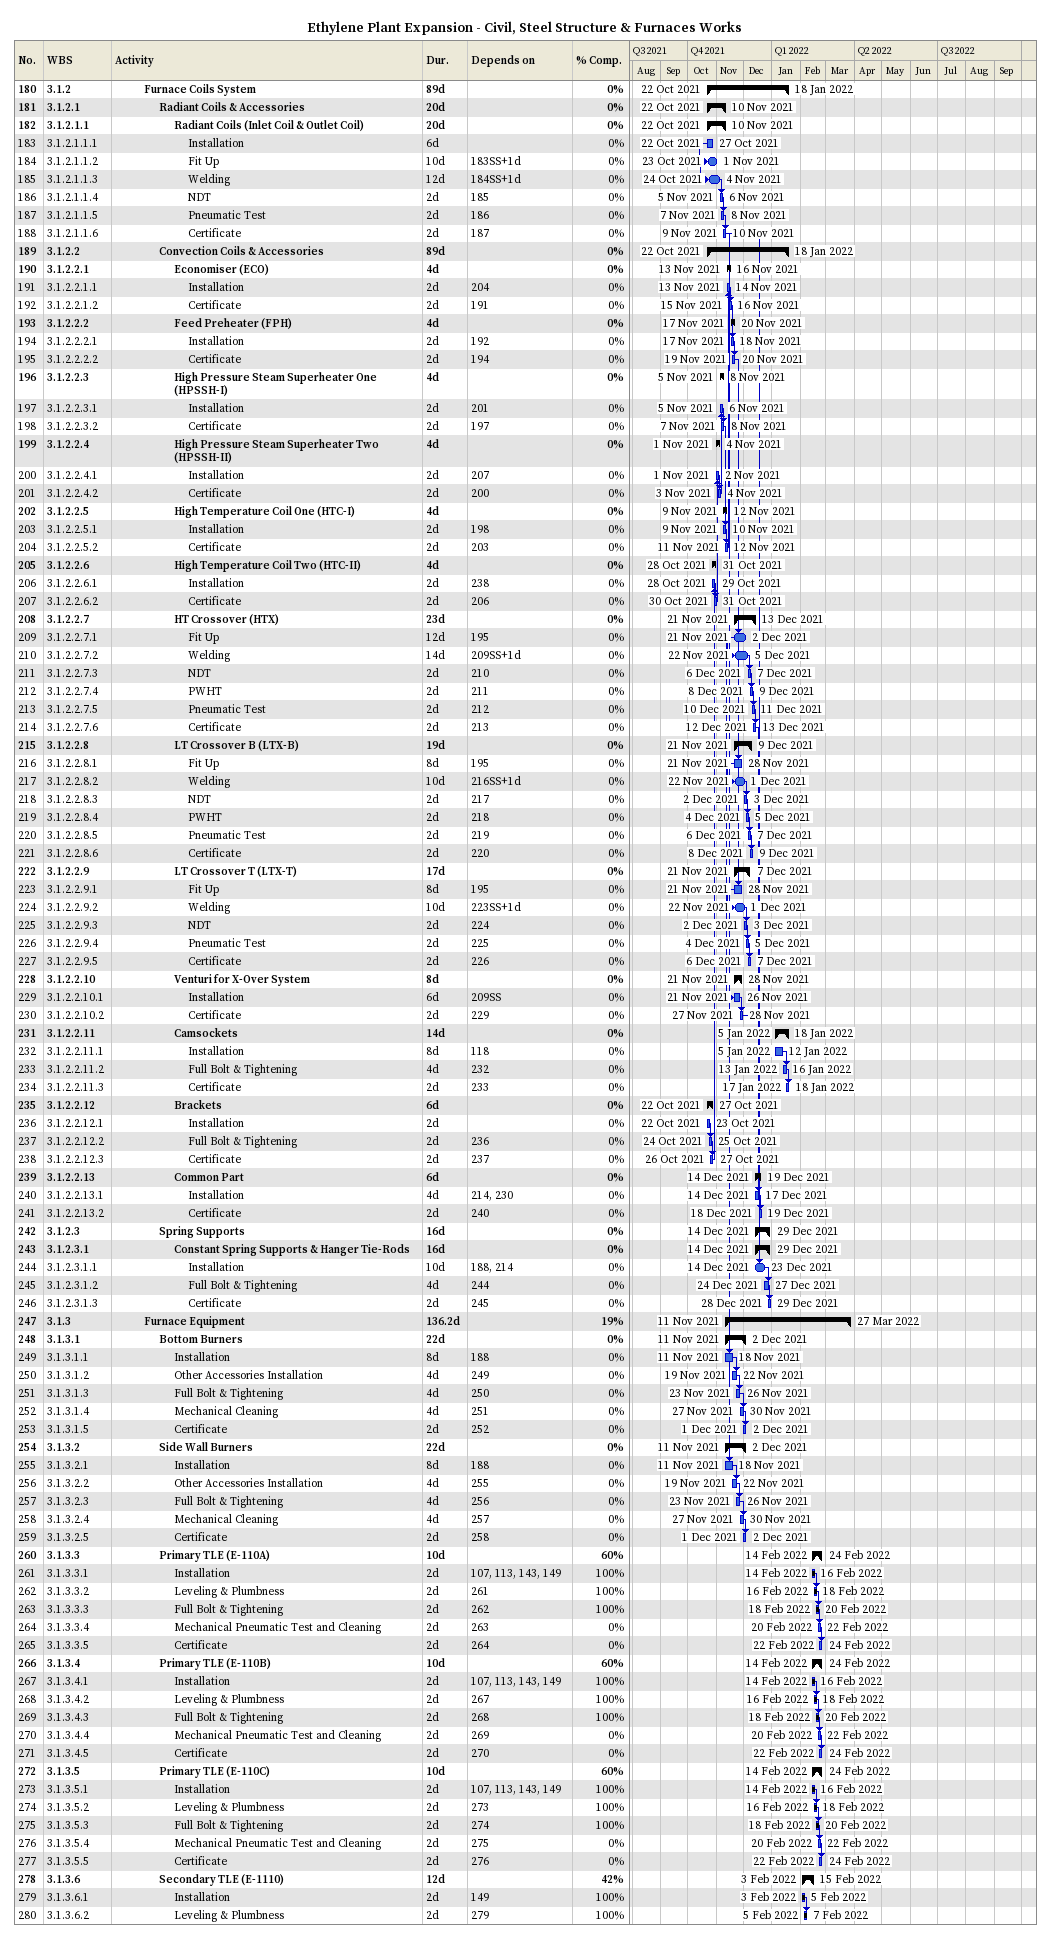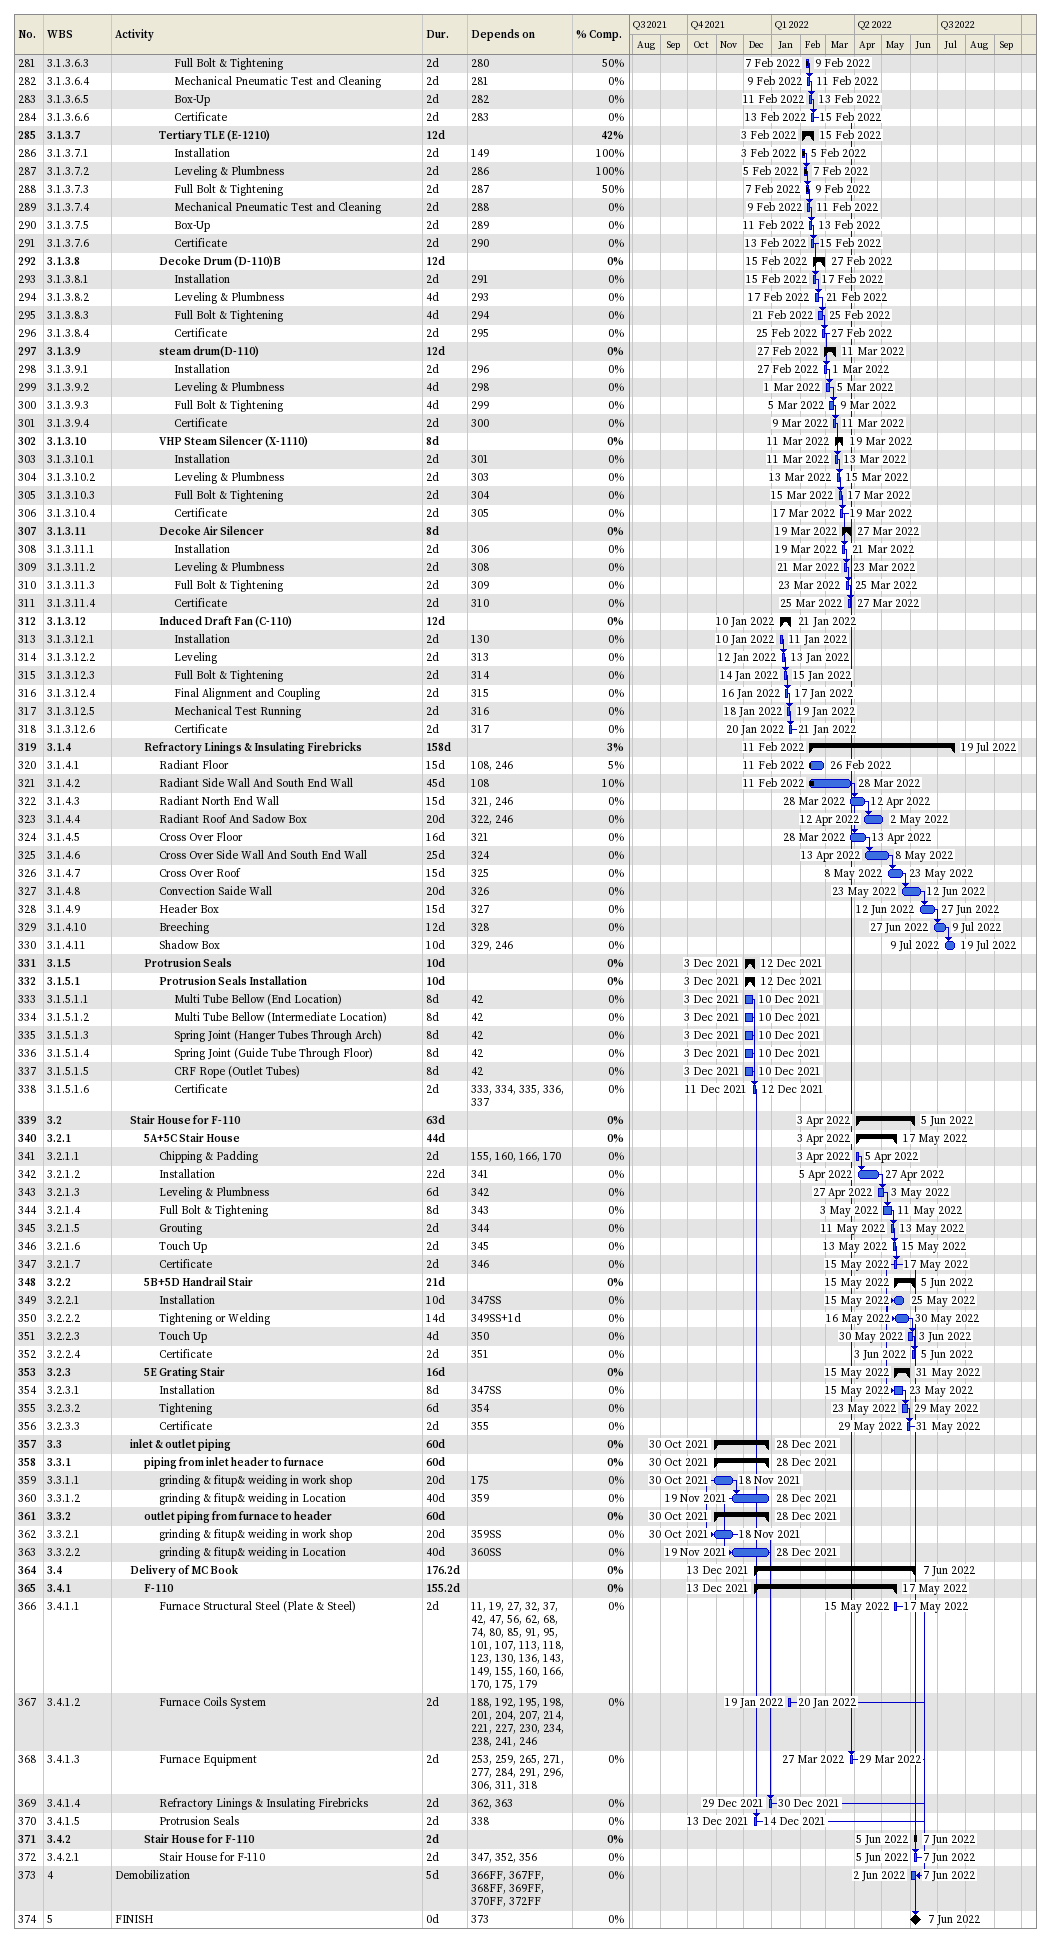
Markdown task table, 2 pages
Ethylene Plant Expansion - Civil, Steel Structure & Furnaces Works

| ID | WBS | Task | Duration | Start | Finish | Predecessors | % complete |
|---|---|---|---|---|---|---|---|
| 180 | 3.1.2 | **Furnace Coils System** | 89d | 2021-10-22 | 2022-01-18 |  | 0 |
| 181 | 3.1.2.1 | **Radiant Coils & Accessories** | 20d | 2021-10-22 | 2021-11-10 |  | 0 |
| 182 | 3.1.2.1.1 | **Radiant Coils (Inlet Coil & Outlet Coil)** | 20d | 2021-10-22 | 2021-11-10 |  | 0 |
| 183 | 3.1.2.1.1.1 | Installation | 6d | 2021-10-22 | 2021-10-27 |  | 0 |
| 184 | 3.1.2.1.1.2 | Fit Up | 10d | 2021-10-23 | 2021-11-01 | 183SS+1d | 0 |
| 185 | 3.1.2.1.1.3 | Welding | 12d | 2021-10-24 | 2021-11-04 | 184SS+1d | 0 |
| 186 | 3.1.2.1.1.4 | NDT | 2d | 2021-11-05 | 2021-11-06 | 185 | 0 |
| 187 | 3.1.2.1.1.5 | Pneumatic Test | 2d | 2021-11-07 | 2021-11-08 | 186 | 0 |
| 188 | 3.1.2.1.1.6 | Certificate | 2d | 2021-11-09 | 2021-11-10 | 187 | 0 |
| 189 | 3.1.2.2 | **Convection Coils & Accessories** | 89d | 2021-10-22 | 2022-01-18 |  | 0 |
| 190 | 3.1.2.2.1 | **Economiser (ECO)** | 4d | 2021-11-13 | 2021-11-16 |  | 0 |
| 191 | 3.1.2.2.1.1 | Installation | 2d | 2021-11-13 | 2021-11-14 | 204 | 0 |
| 192 | 3.1.2.2.1.2 | Certificate | 2d | 2021-11-15 | 2021-11-16 | 191 | 0 |
| 193 | 3.1.2.2.2 | **Feed Preheater (FPH)** | 4d | 2021-11-17 | 2021-11-20 |  | 0 |
| 194 | 3.1.2.2.2.1 | Installation | 2d | 2021-11-17 | 2021-11-18 | 192 | 0 |
| 195 | 3.1.2.2.2.2 | Certificate | 2d | 2021-11-19 | 2021-11-20 | 194 | 0 |
| 196 | 3.1.2.2.3 | **High Pressure Steam Superheater One (HPSSH-I)** | 4d | 2021-11-05 | 2021-11-08 |  | 0 |
| 197 | 3.1.2.2.3.1 | Installation | 2d | 2021-11-05 | 2021-11-06 | 201 | 0 |
| 198 | 3.1.2.2.3.2 | Certificate | 2d | 2021-11-07 | 2021-11-08 | 197 | 0 |
| 199 | 3.1.2.2.4 | **High Pressure Steam Superheater Two (HPSSH-II)** | 4d | 2021-11-01 | 2021-11-04 |  | 0 |
| 200 | 3.1.2.2.4.1 | Installation | 2d | 2021-11-01 | 2021-11-02 | 207 | 0 |
| 201 | 3.1.2.2.4.2 | Certificate | 2d | 2021-11-03 | 2021-11-04 | 200 | 0 |
| 202 | 3.1.2.2.5 | **High Temperature Coil One (HTC-I)** | 4d | 2021-11-09 | 2021-11-12 |  | 0 |
| 203 | 3.1.2.2.5.1 | Installation | 2d | 2021-11-09 | 2021-11-10 | 198 | 0 |
| 204 | 3.1.2.2.5.2 | Certificate | 2d | 2021-11-11 | 2021-11-12 | 203 | 0 |
| 205 | 3.1.2.2.6 | **High Temperature Coil Two (HTC-II)** | 4d | 2021-10-28 | 2021-10-31 |  | 0 |
| 206 | 3.1.2.2.6.1 | Installation | 2d | 2021-10-28 | 2021-10-29 | 238 | 0 |
| 207 | 3.1.2.2.6.2 | Certificate | 2d | 2021-10-30 | 2021-10-31 | 206 | 0 |
| 208 | 3.1.2.2.7 | **HT Crossover (HTX)** | 23d | 2021-11-21 | 2021-12-13 |  | 0 |
| 209 | 3.1.2.2.7.1 | Fit Up | 12d | 2021-11-21 | 2021-12-02 | 195 | 0 |
| 210 | 3.1.2.2.7.2 | Welding | 14d | 2021-11-22 | 2021-12-05 | 209SS+1d | 0 |
| 211 | 3.1.2.2.7.3 | NDT | 2d | 2021-12-06 | 2021-12-07 | 210 | 0 |
| 212 | 3.1.2.2.7.4 | PWHT | 2d | 2021-12-08 | 2021-12-09 | 211 | 0 |
| 213 | 3.1.2.2.7.5 | Pneumatic Test | 2d | 2021-12-10 | 2021-12-11 | 212 | 0 |
| 214 | 3.1.2.2.7.6 | Certificate | 2d | 2021-12-12 | 2021-12-13 | 213 | 0 |
| 215 | 3.1.2.2.8 | **LT Crossover B (LTX-B)** | 19d | 2021-11-21 | 2021-12-09 |  | 0 |
| 216 | 3.1.2.2.8.1 | Fit Up | 8d | 2021-11-21 | 2021-11-28 | 195 | 0 |
| 217 | 3.1.2.2.8.2 | Welding | 10d | 2021-11-22 | 2021-12-01 | 216SS+1d | 0 |
| 218 | 3.1.2.2.8.3 | NDT | 2d | 2021-12-02 | 2021-12-03 | 217 | 0 |
| 219 | 3.1.2.2.8.4 | PWHT | 2d | 2021-12-04 | 2021-12-05 | 218 | 0 |
| 220 | 3.1.2.2.8.5 | Pneumatic Test | 2d | 2021-12-06 | 2021-12-07 | 219 | 0 |
| 221 | 3.1.2.2.8.6 | Certificate | 2d | 2021-12-08 | 2021-12-09 | 220 | 0 |
| 222 | 3.1.2.2.9 | **LT Crossover T (LTX-T)** | 17d | 2021-11-21 | 2021-12-07 |  | 0 |
| 223 | 3.1.2.2.9.1 | Fit Up | 8d | 2021-11-21 | 2021-11-28 | 195 | 0 |
| 224 | 3.1.2.2.9.2 | Welding | 10d | 2021-11-22 | 2021-12-01 | 223SS+1d | 0 |
| 225 | 3.1.2.2.9.3 | NDT | 2d | 2021-12-02 | 2021-12-03 | 224 | 0 |
| 226 | 3.1.2.2.9.4 | Pneumatic Test | 2d | 2021-12-04 | 2021-12-05 | 225 | 0 |
| 227 | 3.1.2.2.9.5 | Certificate | 2d | 2021-12-06 | 2021-12-07 | 226 | 0 |
| 228 | 3.1.2.2.10 | **Venturi for X-Over System** | 8d | 2021-11-21 | 2021-11-28 |  | 0 |
| 229 | 3.1.2.2.10.1 | Installation | 6d | 2021-11-21 | 2021-11-26 | 209SS | 0 |
| 230 | 3.1.2.2.10.2 | Certificate | 2d | 2021-11-27 | 2021-11-28 | 229 | 0 |
| 231 | 3.1.2.2.11 | **Camsockets** | 14d | 2022-01-05 | 2022-01-18 |  | 0 |
| 232 | 3.1.2.2.11.1 | Installation | 8d | 2022-01-05 | 2022-01-12 | 118 | 0 |
| 233 | 3.1.2.2.11.2 | Full Bolt & Tightening | 4d | 2022-01-13 | 2022-01-16 | 232 | 0 |
| 234 | 3.1.2.2.11.3 | Certificate | 2d | 2022-01-17 | 2022-01-18 | 233 | 0 |
| 235 | 3.1.2.2.12 | **Brackets** | 6d | 2021-10-22 | 2021-10-27 |  | 0 |
| 236 | 3.1.2.2.12.1 | Installation | 2d | 2021-10-22 | 2021-10-23 |  | 0 |
| 237 | 3.1.2.2.12.2 | Full Bolt & Tightening | 2d | 2021-10-24 | 2021-10-25 | 236 | 0 |
| 238 | 3.1.2.2.12.3 | Certificate | 2d | 2021-10-26 | 2021-10-27 | 237 | 0 |
| 239 | 3.1.2.2.13 | **Common Part** | 6d | 2021-12-14 | 2021-12-19 |  | 0 |
| 240 | 3.1.2.2.13.1 | Installation | 4d | 2021-12-14 | 2021-12-17 | 214, 230 | 0 |
| 241 | 3.1.2.2.13.2 | Certificate | 2d | 2021-12-18 | 2021-12-19 | 240 | 0 |
| 242 | 3.1.2.3 | **Spring Supports** | 16d | 2021-12-14 | 2021-12-29 |  | 0 |
| 243 | 3.1.2.3.1 | **Constant Spring Supports & Hanger Tie-Rods** | 16d | 2021-12-14 | 2021-12-29 |  | 0 |
| 244 | 3.1.2.3.1.1 | Installation | 10d | 2021-12-14 | 2021-12-23 | 188, 214 | 0 |
| 245 | 3.1.2.3.1.2 | Full Bolt & Tightening | 4d | 2021-12-24 | 2021-12-27 | 244 | 0 |
| 246 | 3.1.2.3.1.3 | Certificate | 2d | 2021-12-28 | 2021-12-29 | 245 | 0 |
| 247 | 3.1.3 | **Furnace Equipment** | 136.2d | 2021-11-11 | 2022-03-27 |  | 19 |
| 248 | 3.1.3.1 | **Bottom Burners** | 22d | 2021-11-11 | 2021-12-02 |  | 0 |
| 249 | 3.1.3.1.1 | Installation | 8d | 2021-11-11 | 2021-11-18 | 188 | 0 |
| 250 | 3.1.3.1.2 | Other Accessories Installation | 4d | 2021-11-19 | 2021-11-22 | 249 | 0 |
| 251 | 3.1.3.1.3 | Full Bolt & Tightening | 4d | 2021-11-23 | 2021-11-26 | 250 | 0 |
| 252 | 3.1.3.1.4 | Mechanical Cleaning | 4d | 2021-11-27 | 2021-11-30 | 251 | 0 |
| 253 | 3.1.3.1.5 | Certificate | 2d | 2021-12-01 | 2021-12-02 | 252 | 0 |
| 254 | 3.1.3.2 | **Side Wall Burners** | 22d | 2021-11-11 | 2021-12-02 |  | 0 |
| 255 | 3.1.3.2.1 | Installation | 8d | 2021-11-11 | 2021-11-18 | 188 | 0 |
| 256 | 3.1.3.2.2 | Other Accessories Installation | 4d | 2021-11-19 | 2021-11-22 | 255 | 0 |
| 257 | 3.1.3.2.3 | Full Bolt & Tightening | 4d | 2021-11-23 | 2021-11-26 | 256 | 0 |
| 258 | 3.1.3.2.4 | Mechanical Cleaning | 4d | 2021-11-27 | 2021-11-30 | 257 | 0 |
| 259 | 3.1.3.2.5 | Certificate | 2d | 2021-12-01 | 2021-12-02 | 258 | 0 |
| 260 | 3.1.3.3 | **Primary TLE (E-110A)** | 10d | 2022-02-14 | 2022-02-24 |  | 60 |
| 261 | 3.1.3.3.1 | Installation | 2d | 2022-02-14 | 2022-02-16 | 107, 113, 143, 149 | 100 |
| 262 | 3.1.3.3.2 | Leveling & Plumbness | 2d | 2022-02-16 | 2022-02-18 | 261 | 100 |
| 263 | 3.1.3.3.3 | Full Bolt & Tightening | 2d | 2022-02-18 | 2022-02-20 | 262 | 100 |
| 264 | 3.1.3.3.4 | Mechanical Pneumatic Test and Cleaning | 2d | 2022-02-20 | 2022-02-22 | 263 | 0 |
| 265 | 3.1.3.3.5 | Certificate | 2d | 2022-02-22 | 2022-02-24 | 264 | 0 |
| 266 | 3.1.3.4 | **Primary TLE (E-110B)** | 10d | 2022-02-14 | 2022-02-24 |  | 60 |
| 267 | 3.1.3.4.1 | Installation | 2d | 2022-02-14 | 2022-02-16 | 107, 113, 143, 149 | 100 |
| 268 | 3.1.3.4.2 | Leveling & Plumbness | 2d | 2022-02-16 | 2022-02-18 | 267 | 100 |
| 269 | 3.1.3.4.3 | Full Bolt & Tightening | 2d | 2022-02-18 | 2022-02-20 | 268 | 100 |
| 270 | 3.1.3.4.4 | Mechanical Pneumatic Test and Cleaning | 2d | 2022-02-20 | 2022-02-22 | 269 | 0 |
| 271 | 3.1.3.4.5 | Certificate | 2d | 2022-02-22 | 2022-02-24 | 270 | 0 |
| 272 | 3.1.3.5 | **Primary TLE (E-110C)** | 10d | 2022-02-14 | 2022-02-24 |  | 60 |
| 273 | 3.1.3.5.1 | Installation | 2d | 2022-02-14 | 2022-02-16 | 107, 113, 143, 149 | 100 |
| 274 | 3.1.3.5.2 | Leveling & Plumbness | 2d | 2022-02-16 | 2022-02-18 | 273 | 100 |
| 275 | 3.1.3.5.3 | Full Bolt & Tightening | 2d | 2022-02-18 | 2022-02-20 | 274 | 100 |
| 276 | 3.1.3.5.4 | Mechanical Pneumatic Test and Cleaning | 2d | 2022-02-20 | 2022-02-22 | 275 | 0 |
| 277 | 3.1.3.5.5 | Certificate | 2d | 2022-02-22 | 2022-02-24 | 276 | 0 |
| 278 | 3.1.3.6 | **Secondary TLE (E-1110)** | 12d | 2022-02-03 | 2022-02-15 |  | 42 |
| 279 | 3.1.3.6.1 | Installation | 2d | 2022-02-03 | 2022-02-05 | 149 | 100 |
| 280 | 3.1.3.6.2 | Leveling & Plumbness | 2d | 2022-02-05 | 2022-02-07 | 279 | 100 |
| 281 | 3.1.3.6.3 | Full Bolt & Tightening | 2d | 2022-02-07 | 2022-02-09 | 280 | 50 |
| 282 | 3.1.3.6.4 | Mechanical Pneumatic Test and Cleaning | 2d | 2022-02-09 | 2022-02-11 | 281 | 0 |
| 283 | 3.1.3.6.5 | Box-Up | 2d | 2022-02-11 | 2022-02-13 | 282 | 0 |
| 284 | 3.1.3.6.6 | Certificate | 2d | 2022-02-13 | 2022-02-15 | 283 | 0 |
| 285 | 3.1.3.7 | **Tertiary TLE (E-1210)** | 12d | 2022-02-03 | 2022-02-15 |  | 42 |
| 286 | 3.1.3.7.1 | Installation | 2d | 2022-02-03 | 2022-02-05 | 149 | 100 |
| 287 | 3.1.3.7.2 | Leveling & Plumbness | 2d | 2022-02-05 | 2022-02-07 | 286 | 100 |
| 288 | 3.1.3.7.3 | Full Bolt & Tightening | 2d | 2022-02-07 | 2022-02-09 | 287 | 50 |
| 289 | 3.1.3.7.4 | Mechanical Pneumatic Test and Cleaning | 2d | 2022-02-09 | 2022-02-11 | 288 | 0 |
| 290 | 3.1.3.7.5 | Box-Up | 2d | 2022-02-11 | 2022-02-13 | 289 | 0 |
| 291 | 3.1.3.7.6 | Certificate | 2d | 2022-02-13 | 2022-02-15 | 290 | 0 |
| 292 | 3.1.3.8 | **Decoke Drum (D-110)B** | 12d | 2022-02-15 | 2022-02-27 |  | 0 |
| 293 | 3.1.3.8.1 | Installation | 2d | 2022-02-15 | 2022-02-17 | 291 | 0 |
| 294 | 3.1.3.8.2 | Leveling & Plumbness | 4d | 2022-02-17 | 2022-02-21 | 293 | 0 |
| 295 | 3.1.3.8.3 | Full Bolt & Tightening | 4d | 2022-02-21 | 2022-02-25 | 294 | 0 |
| 296 | 3.1.3.8.4 | Certificate | 2d | 2022-02-25 | 2022-02-27 | 295 | 0 |
| 297 | 3.1.3.9 | **steam drum(D-110)** | 12d | 2022-02-27 | 2022-03-11 |  | 0 |
| 298 | 3.1.3.9.1 | Installation | 2d | 2022-02-27 | 2022-03-01 | 296 | 0 |
| 299 | 3.1.3.9.2 | Leveling & Plumbness | 4d | 2022-03-01 | 2022-03-05 | 298 | 0 |
| 300 | 3.1.3.9.3 | Full Bolt & Tightening | 4d | 2022-03-05 | 2022-03-09 | 299 | 0 |
| 301 | 3.1.3.9.4 | Certificate | 2d | 2022-03-09 | 2022-03-11 | 300 | 0 |
| 302 | 3.1.3.10 | **VHP Steam Silencer (X-1110)** | 8d | 2022-03-11 | 2022-03-19 |  | 0 |
| 303 | 3.1.3.10.1 | Installation | 2d | 2022-03-11 | 2022-03-13 | 301 | 0 |
| 304 | 3.1.3.10.2 | Leveling & Plumbness | 2d | 2022-03-13 | 2022-03-15 | 303 | 0 |
| 305 | 3.1.3.10.3 | Full Bolt & Tightening | 2d | 2022-03-15 | 2022-03-17 | 304 | 0 |
| 306 | 3.1.3.10.4 | Certificate | 2d | 2022-03-17 | 2022-03-19 | 305 | 0 |
| 307 | 3.1.3.11 | **Decoke Air Silencer** | 8d | 2022-03-19 | 2022-03-27 |  | 0 |
| 308 | 3.1.3.11.1 | Installation | 2d | 2022-03-19 | 2022-03-21 | 306 | 0 |
| 309 | 3.1.3.11.2 | Leveling & Plumbness | 2d | 2022-03-21 | 2022-03-23 | 308 | 0 |
| 310 | 3.1.3.11.3 | Full Bolt & Tightening | 2d | 2022-03-23 | 2022-03-25 | 309 | 0 |
| 311 | 3.1.3.11.4 | Certificate | 2d | 2022-03-25 | 2022-03-27 | 310 | 0 |
| 312 | 3.1.3.12 | **Induced Draft Fan (C-110)** | 12d | 2022-01-10 | 2022-01-21 |  | 0 |
| 313 | 3.1.3.12.1 | Installation | 2d | 2022-01-10 | 2022-01-11 | 130 | 0 |
| 314 | 3.1.3.12.2 | Leveling | 2d | 2022-01-12 | 2022-01-13 | 313 | 0 |
| 315 | 3.1.3.12.3 | Full Bolt & Tightening | 2d | 2022-01-14 | 2022-01-15 | 314 | 0 |
| 316 | 3.1.3.12.4 | Final Alignment and Coupling | 2d | 2022-01-16 | 2022-01-17 | 315 | 0 |
| 317 | 3.1.3.12.5 | Mechanical Test Running | 2d | 2022-01-18 | 2022-01-19 | 316 | 0 |
| 318 | 3.1.3.12.6 | Certificate | 2d | 2022-01-20 | 2022-01-21 | 317 | 0 |
| 319 | 3.1.4 | **Refractory Linings & Insulating Firebricks** | 158d | 2022-02-11 | 2022-07-19 |  | 3 |
| 320 | 3.1.4.1 | Radiant Floor | 15d | 2022-02-11 | 2022-02-26 | 108, 246 | 5 |
| 321 | 3.1.4.2 | Radiant Side Wall And South End Wall | 45d | 2022-02-11 | 2022-03-28 | 108 | 10 |
| 322 | 3.1.4.3 | Radiant North End Wall | 15d | 2022-03-28 | 2022-04-12 | 321, 246 | 0 |
| 323 | 3.1.4.4 | Radiant Roof And Sadow Box | 20d | 2022-04-12 | 2022-05-02 | 322, 246 | 0 |
| 324 | 3.1.4.5 | Cross Over Floor | 16d | 2022-03-28 | 2022-04-13 | 321 | 0 |
| 325 | 3.1.4.6 | Cross Over Side Wall And South End Wall | 25d | 2022-04-13 | 2022-05-08 | 324 | 0 |
| 326 | 3.1.4.7 | Cross Over Roof | 15d | 2022-05-08 | 2022-05-23 | 325 | 0 |
| 327 | 3.1.4.8 | Convection Saide Wall | 20d | 2022-05-23 | 2022-06-12 | 326 | 0 |
| 328 | 3.1.4.9 | Header Box | 15d | 2022-06-12 | 2022-06-27 | 327 | 0 |
| 329 | 3.1.4.10 | Breeching | 12d | 2022-06-27 | 2022-07-09 | 328 | 0 |
| 330 | 3.1.4.11 | Shadow Box | 10d | 2022-07-09 | 2022-07-19 | 329, 246 | 0 |
| 331 | 3.1.5 | **Protrusion Seals** | 10d | 2021-12-03 | 2021-12-12 |  | 0 |
| 332 | 3.1.5.1 | **Protrusion Seals Installation** | 10d | 2021-12-03 | 2021-12-12 |  | 0 |
| 333 | 3.1.5.1.1 | Multi Tube Bellow (End Location) | 8d | 2021-12-03 | 2021-12-10 | 42 | 0 |
| 334 | 3.1.5.1.2 | Multi Tube Bellow (Intermediate Location) | 8d | 2021-12-03 | 2021-12-10 | 42 | 0 |
| 335 | 3.1.5.1.3 | Spring Joint (Hanger Tubes Through Arch) | 8d | 2021-12-03 | 2021-12-10 | 42 | 0 |
| 336 | 3.1.5.1.4 | Spring Joint (Guide Tube Through Floor) | 8d | 2021-12-03 | 2021-12-10 | 42 | 0 |
| 337 | 3.1.5.1.5 | CRF Rope (Outlet Tubes) | 8d | 2021-12-03 | 2021-12-10 | 42 | 0 |
| 338 | 3.1.5.1.6 | Certificate | 2d | 2021-12-11 | 2021-12-12 | 333, 334, 335, 336, 337 | 0 |
| 339 | 3.2 | **Stair House for F-110** | 63d | 2022-04-03 | 2022-06-05 |  | 0 |
| 340 | 3.2.1 | **5A+5C Stair House** | 44d | 2022-04-03 | 2022-05-17 |  | 0 |
| 341 | 3.2.1.1 | Chipping & Padding | 2d | 2022-04-03 | 2022-04-05 | 155, 160, 166, 170 | 0 |
| 342 | 3.2.1.2 | Installation | 22d | 2022-04-05 | 2022-04-27 | 341 | 0 |
| 343 | 3.2.1.3 | Leveling & Plumbness | 6d | 2022-04-27 | 2022-05-03 | 342 | 0 |
| 344 | 3.2.1.4 | Full Bolt & Tightening | 8d | 2022-05-03 | 2022-05-11 | 343 | 0 |
| 345 | 3.2.1.5 | Grouting | 2d | 2022-05-11 | 2022-05-13 | 344 | 0 |
| 346 | 3.2.1.6 | Touch Up | 2d | 2022-05-13 | 2022-05-15 | 345 | 0 |
| 347 | 3.2.1.7 | Certificate | 2d | 2022-05-15 | 2022-05-17 | 346 | 0 |
| 348 | 3.2.2 | **5B+5D Handrail Stair** | 21d | 2022-05-15 | 2022-06-05 |  | 0 |
| 349 | 3.2.2.1 | Installation | 10d | 2022-05-15 | 2022-05-25 | 347SS | 0 |
| 350 | 3.2.2.2 | Tightening or Welding | 14d | 2022-05-16 | 2022-05-30 | 349SS+1d | 0 |
| 351 | 3.2.2.3 | Touch Up | 4d | 2022-05-30 | 2022-06-03 | 350 | 0 |
| 352 | 3.2.2.4 | Certificate | 2d | 2022-06-03 | 2022-06-05 | 351 | 0 |
| 353 | 3.2.3 | **5E Grating Stair** | 16d | 2022-05-15 | 2022-05-31 |  | 0 |
| 354 | 3.2.3.1 | Installation | 8d | 2022-05-15 | 2022-05-23 | 347SS | 0 |
| 355 | 3.2.3.2 | Tightening | 6d | 2022-05-23 | 2022-05-29 | 354 | 0 |
| 356 | 3.2.3.3 | Certificate | 2d | 2022-05-29 | 2022-05-31 | 355 | 0 |
| 357 | 3.3 | **inlet & outlet piping** | 60d | 2021-10-30 | 2021-12-28 |  | 0 |
| 358 | 3.3.1 | **piping from inlet header to furnace** | 60d | 2021-10-30 | 2021-12-28 |  | 0 |
| 359 | 3.3.1.1 | grinding & fitup& weiding in work shop | 20d | 2021-10-30 | 2021-11-18 | 175 | 0 |
| 360 | 3.3.1.2 | grinding & fitup& weiding in Location | 40d | 2021-11-19 | 2021-12-28 | 359 | 0 |
| 361 | 3.3.2 | **outlet piping from furnace to header** | 60d | 2021-10-30 | 2021-12-28 |  | 0 |
| 362 | 3.3.2.1 | grinding & fitup& weiding in work shop | 20d | 2021-10-30 | 2021-11-18 | 359SS | 0 |
| 363 | 3.3.2.2 | grinding & fitup& weiding in Location | 40d | 2021-11-19 | 2021-12-28 | 360SS | 0 |
| 364 | 3.4 | **Delivery of MC Book** | 176.2d | 2021-12-13 | 2022-06-07 |  | 0 |
| 365 | 3.4.1 | **F-110** | 155.2d | 2021-12-13 | 2022-05-17 |  | 0 |
| 366 | 3.4.1.1 | Furnace Structural Steel (Plate & Steel) | 2d | 2022-05-15 | 2022-05-17 | 11, 19, 27, 32, 37, 42, 47, 56, 62, 68, 74, 80, 85, 91, 95, 101, 107, 113, 118, 123, 130, 136, 143, 149, 155, 160, 166, 170, 175, 179 | 0 |
| 367 | 3.4.1.2 | Furnace Coils System | 2d | 2022-01-19 | 2022-01-20 | 188, 192, 195, 198, 201, 204, 207, 214, 221, 227, 230, 234, 238, 241, 246 | 0 |
| 368 | 3.4.1.3 | Furnace Equipment | 2d | 2022-03-27 | 2022-03-29 | 253, 259, 265, 271, 277, 284, 291, 296, 306, 311, 318 | 0 |
| 369 | 3.4.1.4 | Refractory Linings & Insulating Firebricks | 2d | 2021-12-29 | 2021-12-30 | 362, 363 | 0 |
| 370 | 3.4.1.5 | Protrusion Seals | 2d | 2021-12-13 | 2021-12-14 | 338 | 0 |
| 371 | 3.4.2 | **Stair House for F-110** | 2d | 2022-06-05 | 2022-06-07 |  | 0 |
| 372 | 3.4.2.1 | Stair House for F-110 | 2d | 2022-06-05 | 2022-06-07 | 347, 352, 356 | 0 |
| 373 | 4 | Demobilization | 5d | 2022-06-02 | 2022-06-07 | 366FF, 367FF, 368FF, 369FF, 370FF, 372FF | 0 |
| 374 | 5 | FINISH | 0d | 2022-06-07 | 2022-06-07 | 373 | 0 |
